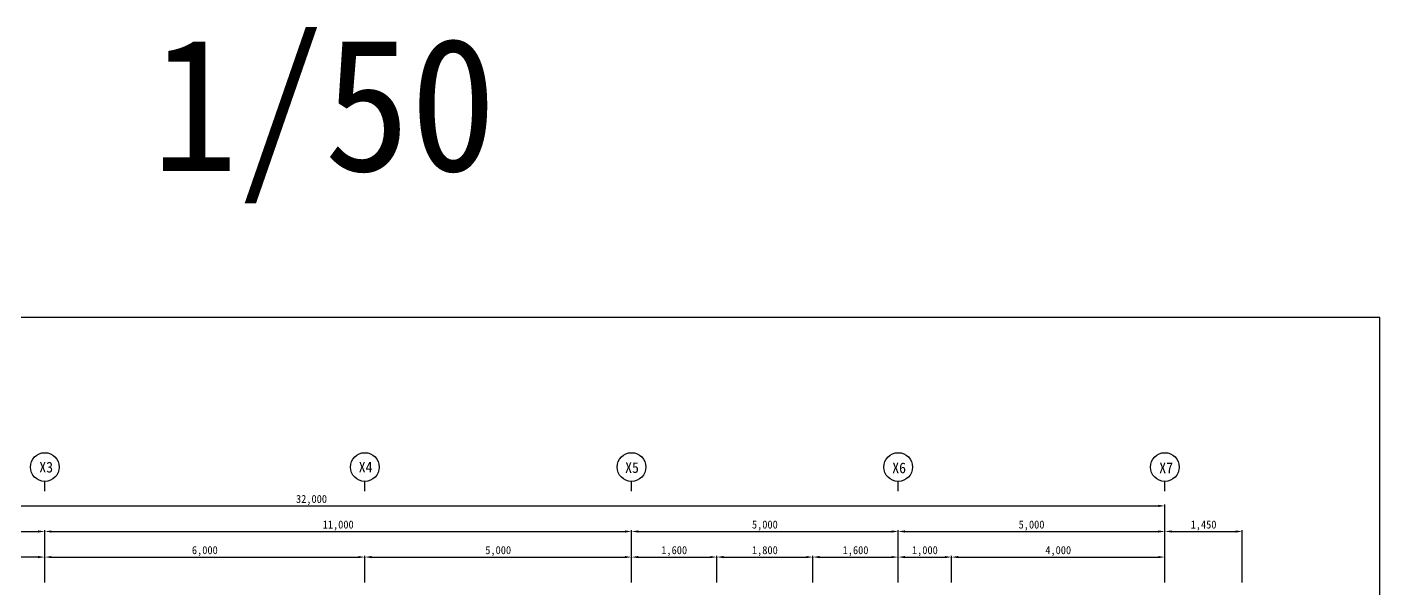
# Model space of a CAD drawing. Header units: millimetres. Extents: x 320488 to 370214, y 29749 to 97740.
# Drawn here: x 340449 to 365814, y 50455 to 60995 of the extents above; entities that cross this region are included whole.
import ezdxf
from ezdxf.enums import TextEntityAlignment as Align

# ---------------------------------------------------------------- set-up
doc = ezdxf.new("R2010")
doc.units = ezdxf.units.MM
doc.layers.add('TX-PAPR', color=2, linetype='Continuous', plot=False)
for name, color, linetype in [('TZ-DIMS', 1, 'Continuous'), ('TZ-LEAL', 1, 'Continuous'), ('TZ-LEAT', 3, 'Continuous'), ('TZ-TEXT', 3, 'Continuous')]:
    doc.layers.add(name, color=color, linetype=linetype)
doc.styles.get("Standard").update_dxf_attribs({"font": 'GulimChe.ttf'})
doc.linetypes.add('BATTINB', pattern='A,0,-0.0025,[134,GulimChe.ttf,S=0.0025,R=0,X=-0.0025,Y=0.01],-0.005,[134,GulimChe.ttf,S=0.0025,R=180,X=0.0025,Y=0.01],-0.0025', length=0.01)
doc.dimstyles.new('D50', dxfattribs={"dimscale": 50, "dimtxt": 3, "dimasz": 2.5, "dimexe": 0.5, "dimexo": 0.5, "dimgap": 0.5, "dimtad": 1, "dimdec": 0, "dimzin": 1, "dimdsep": 46, "dimlunit": 6, "dimtxsty": 'Standard', "dimcen": 1, "dimclrd": 1, "dimclre": 1, "dimclrt": 3, "dimadec": 0, "dimazin": 0, "dimtfac": 1, "dimtdec": 0, "dimtix": 1, "dimtmove": 2, "dimatfit": 3, "dimfxl": 0, "dimtvp": 2, "dimlwd": -1, "dimlwe": -1, "dimarcsym": 0})

# ---------------------------------------------------------------- blocks, each defined once
blk = doc.blocks.new('*D3')
at = {"layer": 'DEFPOINTS', "color": 0, "ltscale": 0.1}
for p in [(363232, 51533), (361782, 50551), (363232, 50551)]:
    blk.add_point(p, dxfattribs=at)
at = {"layer": 'TZ-DIMS', "color": 1, "ltscale": 0.1}
for p, q in [((361782, 50576), (361782, 51558)), ((361907, 51533), (363107, 51533)), ((363232, 50576), (363232, 51558))]:
    blk.add_line(p, q, dxfattribs=at)
for points in [[(361907, 51554), (361907, 51512), (361782, 51533)], [(363107, 51554), (363107, 51512), (363232, 51533)]]:
    blk.add_solid(points, dxfattribs=at)
at = {"layer": 'TZ-DIMS', "color": 3, "ltscale": 0.1, "insert": (362507, 51644), "char_height": 150, "attachment_point": 5}
blk.add_mtext('1,450', dxfattribs=at)
blk = doc.blocks.new('*D8')
at = {"layer": 'DEFPOINTS', "color": 0, "ltscale": 0.1}
for p in [(340782, 51533), (329782, 50551), (340782, 50551)]:
    blk.add_point(p, dxfattribs=at)
at = {"layer": 'TZ-DIMS', "color": 1, "ltscale": 0.1}
for p, q in [((329782, 50576), (329782, 51558)), ((329907, 51533), (340657, 51533)), ((340782, 50576), (340782, 51558))]:
    blk.add_line(p, q, dxfattribs=at)
for points in [[(329907, 51554), (329907, 51512), (329782, 51533)], [(340657, 51554), (340657, 51512), (340782, 51533)]]:
    blk.add_solid(points, dxfattribs=at)
at = {"layer": 'TZ-DIMS', "color": 3, "ltscale": 0.1, "insert": (335282, 51644), "char_height": 150, "attachment_point": 5}
blk.add_mtext('11,000', dxfattribs=at)
blk = doc.blocks.new('*D9')
at = {"layer": 'DEFPOINTS', "color": 0, "ltscale": 0.1}
for p in [(346782, 51053), (340782, 50551), (346782, 50551)]:
    blk.add_point(p, dxfattribs=at)
at = {"layer": 'TZ-DIMS', "color": 1, "ltscale": 0.1}
for p, q in [((340782, 50576), (340782, 51078)), ((340907, 51053), (346657, 51053)), ((346782, 50576), (346782, 51078))]:
    blk.add_line(p, q, dxfattribs=at)
for points in [[(340907, 51074), (340907, 51032), (340782, 51053)], [(346657, 51074), (346657, 51032), (346782, 51053)]]:
    blk.add_solid(points, dxfattribs=at)
at = {"layer": 'TZ-DIMS', "color": 3, "ltscale": 0.1, "insert": (343782, 51164), "char_height": 150, "attachment_point": 5}
blk.add_mtext('6,000', dxfattribs=at)
blk = doc.blocks.new('*D10')
at = {"layer": 'DEFPOINTS', "color": 0, "ltscale": 0.1}
for p in [(351782, 51053), (346782, 50551), (351782, 50551)]:
    blk.add_point(p, dxfattribs=at)
at = {"layer": 'TZ-DIMS', "color": 1, "ltscale": 0.1}
for p, q in [((346782, 50576), (346782, 51078)), ((346907, 51053), (351657, 51053)), ((351782, 50576), (351782, 51078))]:
    blk.add_line(p, q, dxfattribs=at)
for points in [[(346907, 51074), (346907, 51032), (346782, 51053)], [(351657, 51074), (351657, 51032), (351782, 51053)]]:
    blk.add_solid(points, dxfattribs=at)
at = {"layer": 'TZ-DIMS', "color": 3, "ltscale": 0.1, "insert": (349282, 51164), "char_height": 150, "attachment_point": 5}
blk.add_mtext('5,000', dxfattribs=at)
blk = doc.blocks.new('*D11')
at = {"layer": 'DEFPOINTS', "color": 0, "ltscale": 0.1}
for p in [(351782, 51533), (340782, 50551), (351782, 50551)]:
    blk.add_point(p, dxfattribs=at)
at = {"layer": 'TZ-DIMS', "color": 1, "ltscale": 0.1}
for p, q in [((340782, 50576), (340782, 51558)), ((340907, 51533), (351657, 51533)), ((351782, 50576), (351782, 51558))]:
    blk.add_line(p, q, dxfattribs=at)
for points in [[(340907, 51554), (340907, 51512), (340782, 51533)], [(351657, 51554), (351657, 51512), (351782, 51533)]]:
    blk.add_solid(points, dxfattribs=at)
at = {"layer": 'TZ-DIMS', "color": 3, "ltscale": 0.1, "insert": (346282, 51644), "char_height": 150, "attachment_point": 5}
blk.add_mtext('11,000', dxfattribs=at)
blk = doc.blocks.new('*D12')
at = {"layer": 'DEFPOINTS', "color": 0, "ltscale": 0.1}
for p in [(356782, 51533), (351782, 50551), (356782, 50551)]:
    blk.add_point(p, dxfattribs=at)
at = {"layer": 'TZ-DIMS', "color": 1, "ltscale": 0.1}
for p, q in [((351782, 50576), (351782, 51558)), ((351907, 51533), (356657, 51533)), ((356782, 50576), (356782, 51558))]:
    blk.add_line(p, q, dxfattribs=at)
for points in [[(351907, 51554), (351907, 51512), (351782, 51533)], [(356657, 51554), (356657, 51512), (356782, 51533)]]:
    blk.add_solid(points, dxfattribs=at)
at = {"layer": 'TZ-DIMS', "color": 3, "ltscale": 0.1, "insert": (354282, 51644), "char_height": 150, "attachment_point": 5}
blk.add_mtext('5,000', dxfattribs=at)
blk = doc.blocks.new('*D13')
at = {"layer": 'DEFPOINTS', "color": 0, "ltscale": 0.1}
for p in [(361782, 51533), (356782, 50551), (361782, 50551)]:
    blk.add_point(p, dxfattribs=at)
at = {"layer": 'TZ-DIMS', "color": 1, "ltscale": 0.1}
for p, q in [((356782, 50576), (356782, 51558)), ((356907, 51533), (361657, 51533)), ((361782, 50576), (361782, 51558))]:
    blk.add_line(p, q, dxfattribs=at)
for points in [[(356907, 51554), (356907, 51512), (356782, 51533)], [(361657, 51554), (361657, 51512), (361782, 51533)]]:
    blk.add_solid(points, dxfattribs=at)
at = {"layer": 'TZ-DIMS', "color": 3, "ltscale": 0.1, "insert": (359282, 51644), "char_height": 150, "attachment_point": 5}
blk.add_mtext('5,000', dxfattribs=at)
blk = doc.blocks.new('*D14')
at = {"layer": 'DEFPOINTS', "color": 0, "ltscale": 0.1}
for p in [(361782, 52013), (329782, 50551), (361782, 50551)]:
    blk.add_point(p, dxfattribs=at)
at = {"layer": 'TZ-DIMS', "color": 1, "ltscale": 0.1}
for p, q in [((329782, 50576), (329782, 52038)), ((329907, 52013), (361657, 52013)), ((361782, 50576), (361782, 52038))]:
    blk.add_line(p, q, dxfattribs=at)
for points in [[(329907, 52034), (329907, 51992), (329782, 52013)], [(361657, 52034), (361657, 51992), (361782, 52013)]]:
    blk.add_solid(points, dxfattribs=at)
at = {"layer": 'TZ-DIMS', "color": 3, "ltscale": 0.1, "insert": (345782, 52124), "char_height": 150, "attachment_point": 5}
blk.add_mtext('32,000', dxfattribs=at)
blk = doc.blocks.new('*D26')
at = {"layer": 'DEFPOINTS', "color": 0, "ltscale": 0.1}
for p in [(334782, 51053), (334782, 50551), (340782, 50551)]:
    blk.add_point(p, dxfattribs=at)
at = {"layer": 'TZ-DIMS', "color": 1, "ltscale": 0.1}
for p, q in [((334782, 50576), (334782, 51078)), ((340657, 51053), (334907, 51053)), ((340782, 50576), (340782, 51078))]:
    blk.add_line(p, q, dxfattribs=at)
for points in [[(334907, 51074), (334907, 51032), (334782, 51053)], [(340657, 51074), (340657, 51032), (340782, 51053)]]:
    blk.add_solid(points, dxfattribs=at)
at = {"layer": 'TZ-DIMS', "color": 3, "ltscale": 0.1, "insert": (337782, 51164), "char_height": 150, "attachment_point": 5}
blk.add_mtext('6,000', dxfattribs=at)
blk = doc.blocks.new('*D28')
at = {"layer": 'DEFPOINTS', "color": 0, "ltscale": 0.1}
for p in [(334782, 51053), (334782, 50551), (340782, 50551)]:
    blk.add_point(p, dxfattribs=at)
at = {"layer": 'TZ-DIMS', "color": 1, "ltscale": 0.1}
for p, q in [((334782, 50576), (334782, 51078)), ((340657, 51053), (334907, 51053)), ((340782, 50576), (340782, 51078))]:
    blk.add_line(p, q, dxfattribs=at)
for points in [[(334907, 51074), (334907, 51032), (334782, 51053)], [(340657, 51074), (340657, 51032), (340782, 51053)]]:
    blk.add_solid(points, dxfattribs=at)
at = {"layer": 'TZ-DIMS', "color": 3, "ltscale": 0.1, "insert": (337782, 51164), "char_height": 150, "attachment_point": 5}
blk.add_mtext('6,000', dxfattribs=at)
blk = doc.blocks.new('*D25')
at = {"layer": 'DEFPOINTS', "color": 0, "ltscale": 0.1}
for p in [(357782, 51010), (361782, 51053), (361782, 51010)]:
    blk.add_point(p, dxfattribs=at)
at = {"layer": 'TZ-DIMS', "color": 1, "ltscale": 0.1}
for p, q in [((357782, 51035), (357782, 51078)), ((357907, 51053), (361657, 51053)), ((361782, 51035), (361782, 51078))]:
    blk.add_line(p, q, dxfattribs=at)
for points in [[(357907, 51074), (357907, 51032), (357782, 51053)], [(361657, 51074), (361657, 51032), (361782, 51053)]]:
    blk.add_solid(points, dxfattribs=at)
at = {"layer": 'TZ-DIMS', "color": 3, "ltscale": 0.1, "insert": (359782, 51164), "char_height": 150, "attachment_point": 5}
blk.add_mtext('4,000', dxfattribs=at)
blk = doc.blocks.new('*D30')
at = {"layer": 'DEFPOINTS', "color": 0, "ltscale": 0.1}
for p in [(353382, 51053), (351782, 50551), (353382, 50551)]:
    blk.add_point(p, dxfattribs=at)
at = {"layer": 'TZ-DIMS', "color": 1, "ltscale": 0.1}
for p, q in [((351782, 50576), (351782, 51078)), ((351907, 51053), (353257, 51053)), ((353382, 50576), (353382, 51078))]:
    blk.add_line(p, q, dxfattribs=at)
for points in [[(351907, 51074), (351907, 51032), (351782, 51053)], [(353257, 51074), (353257, 51032), (353382, 51053)]]:
    blk.add_solid(points, dxfattribs=at)
at = {"layer": 'TZ-DIMS', "color": 3, "ltscale": 0.1, "insert": (352582, 51164), "char_height": 150, "attachment_point": 5}
blk.add_mtext('1,600', dxfattribs=at)
blk = doc.blocks.new('*D31')
at = {"layer": 'DEFPOINTS', "color": 0, "ltscale": 0.1}
for p in [(355182, 51053), (353382, 50551), (355182, 50551)]:
    blk.add_point(p, dxfattribs=at)
at = {"layer": 'TZ-DIMS', "color": 1, "ltscale": 0.1}
for p, q in [((353382, 50576), (353382, 51078)), ((353507, 51053), (355057, 51053)), ((355182, 50576), (355182, 51078))]:
    blk.add_line(p, q, dxfattribs=at)
for points in [[(353507, 51074), (353507, 51032), (353382, 51053)], [(355057, 51074), (355057, 51032), (355182, 51053)]]:
    blk.add_solid(points, dxfattribs=at)
at = {"layer": 'TZ-DIMS', "color": 3, "ltscale": 0.1, "insert": (354282, 51164), "char_height": 150, "attachment_point": 5}
blk.add_mtext('1,800', dxfattribs=at)
blk = doc.blocks.new('*D32')
at = {"layer": 'DEFPOINTS', "color": 0, "ltscale": 0.1}
for p in [(356782, 51053), (355182, 50551), (356782, 50551)]:
    blk.add_point(p, dxfattribs=at)
at = {"layer": 'TZ-DIMS', "color": 1, "ltscale": 0.1}
for p, q in [((355182, 50576), (355182, 51078)), ((355307, 51053), (356657, 51053)), ((356782, 50576), (356782, 51078))]:
    blk.add_line(p, q, dxfattribs=at)
for points in [[(355307, 51074), (355307, 51032), (355182, 51053)], [(356657, 51074), (356657, 51032), (356782, 51053)]]:
    blk.add_solid(points, dxfattribs=at)
at = {"layer": 'TZ-DIMS', "color": 3, "ltscale": 0.1, "insert": (355982, 51164), "char_height": 150, "attachment_point": 5}
blk.add_mtext('1,600', dxfattribs=at)
blk = doc.blocks.new('*D33')
at = {"layer": 'DEFPOINTS', "color": 0, "ltscale": 0.1}
for p in [(357782, 51053), (356782, 50551), (357782, 50551)]:
    blk.add_point(p, dxfattribs=at)
at = {"layer": 'TZ-DIMS', "color": 1, "ltscale": 0.1}
for p, q in [((356782, 50576), (356782, 51078)), ((356907, 51053), (357657, 51053)), ((357782, 50576), (357782, 51078))]:
    blk.add_line(p, q, dxfattribs=at)
for points in [[(356907, 51074), (356907, 51032), (356782, 51053)], [(357657, 51074), (357657, 51032), (357782, 51053)]]:
    blk.add_solid(points, dxfattribs=at)
at = {"layer": 'TZ-DIMS', "color": 3, "ltscale": 0.1, "insert": (357282, 51164), "char_height": 150, "attachment_point": 5}
blk.add_mtext('1,000', dxfattribs=at)

msp = doc.modelspace()

# ---------------------------------------------------------------- linework, layer by layer
at = {"layer": 'TX-PAPR'}
msp.add_lwpolyline([(326014.2, 29749.3), (365814.2, 29749.3), (365814.2, 55549.3), (326014.2, 55549.3)], close=True, dxfattribs=at)
at = {"layer": 'TZ-LEAL', "ltscale": 0.1}
for p, q in [((340782, 52292.2), (340782, 52472)), ((346782, 52292.2), (346782, 52472)), ((351782, 52292.2), (351782, 52472)), ((356782, 52292.2), (356782, 52472)), ((356782, 52292.2), (356782, 52472)), ((361779.3, 52292.2), (361779.3, 52472)), ((361779.3, 52292.2), (361779.3, 52472))]:
    msp.add_line(p, q, dxfattribs=at)
for centre in [(340782, 52741.6), (346782, 52741.6), (351782, 52741.6), (356782, 52741.6), (356782, 52741.6), (361782, 52741.6), (361782, 52741.6)]:
    msp.add_circle(centre, 269.6, dxfattribs=at)

# ---------------------------------------------------------------- texts
at = {"layer": 'TZ-LEAT', "ltscale": 0.1}
for s, p in [('X3', (340807.3, 52739.6)), ('X4', (346796.3, 52739.6)), ('X5', (351791.3, 52732.6)), ('X6', (356799.3, 52726.6))]:
    msp.add_text(s, height=200, dxfattribs=at).set_placement(p, align=Align.MIDDLE_CENTER)
at = {"layer": 'TZ-LEAT', "linetype": 'BATTINB', "ltscale": 0.1}
msp.add_text('X7', height=200, dxfattribs=at).set_placement((361805.3, 52726.6), align=Align.MIDDLE_CENTER)
at = {"layer": 'TZ-TEXT'}
msp.add_text('1/50', height=2500, dxfattribs=at).set_placement((346017.2, 59544.3), align=Align.MIDDLE_CENTER)

# ---------------------------------------------------------------- dimensions: what is measured, and where the dimension line sits
at = {"layer": 'TZ-DIMS', "ltscale": 0.1}
for base, p1, p2, picture, middle in [((361782, 52012.9), (329782, 50551.5), (361782, 50551.5), '*D14', (345782, 52124)), ((340782, 51532.9), (329782, 50551.5), (340782, 50551.5), '*D8', (335282, 51644.1)), ((351782, 51532.9), (340782, 50551.5), (351782, 50551.5), '*D11', (346282, 51644.1)), ((356782, 51532.9), (351782, 50551.5), (356782, 50551.5), '*D12', (354282, 51644)), ((361782, 51532.9), (356782, 50551.5), (361782, 50551.5), '*D13', (359282, 51644)), ((363232, 51532.9), (361782, 50551.5), (363232, 50551.5), '*D3', (362507, 51644.1)), ((334781.7, 51052.9), (340781.7, 50551.5), (334781.7, 50551.5), '*D26', (337781.7, 51164)), ((334781.7, 51052.9), (340781.7, 50551.5), (334781.7, 50551.5), '*D28', (337781.7, 51164)), ((346782, 51052.9), (340782, 50551.5), (346782, 50551.5), '*D9', (343782, 51164)), ((351782, 51052.9), (346782, 50551.5), (351782, 50551.5), '*D10', (349282, 51164)), ((353382, 51052.9), (351782, 50551.5), (353382, 50551.5), '*D30', (352582, 51164.1)), ((355182, 51052.9), (353382, 50551.5), (355182, 50551.5), '*D31', (354282, 51164.1)), ((356782, 51052.9), (355182, 50551.5), (356782, 50551.5), '*D32', (355982, 51164.1)), ((357782, 51052.9), (356782, 50551.5), (357782, 50551.5), '*D33', (357282, 51164.1)), ((361782, 51052.9), (357782, 51010), (361782, 51010), '*D25', (359782, 51164.1))]:
    dim = msp.add_linear_dim(base=base, p1=p1, p2=p2, dimstyle='D50', dxfattribs=at)
    dim.commit()
    dim.dimension.update_dxf_attribs({"geometry": picture, "text_midpoint": middle})

doc.saveas('drawing.dxf')
